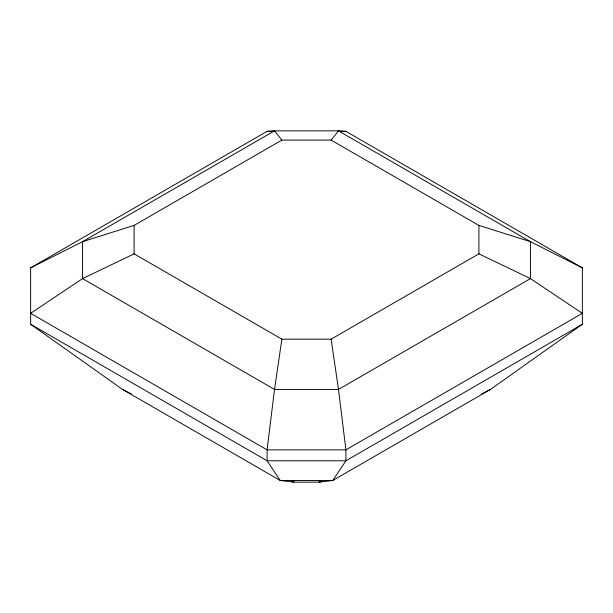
<?xml version="1.0" encoding="UTF-8"?>
<svg xmlns="http://www.w3.org/2000/svg" width="613" height="613" viewBox="0 0 613 613"><rect width="100%" height="100%" fill="white"/><g stroke="black" fill="none" stroke-linecap="round" stroke-linejoin="round"><path stroke-width="0.92" d="M281.873 339.165L331.127 339.165L478.906 253.851L530.444 278.608L582.35 313.343L345.908 449.85L267.092 449.85L30.65 313.343L82.556 278.608L134.094 253.851L281.873 339.165L274.509 389.431L267.092 449.85L267.092 460.777L280.225 480.477L293.366 482.155L319.634 482.155L332.775 480.477L490.4 389.47L582.35 324.262L582.35 267.843L345.908 131.335L338.491 130.845L274.509 130.845L267.092 131.335L30.65 267.843L30.65 324.262L122.6 389.47L280.225 480.477L332.775 480.477L345.908 460.777L582.35 324.262M294.186 480.876L293.366 482.155L290.899 480.73M30.65 267.843L82.556 241.668L134.094 225.408L281.873 140.093L331.127 140.093L338.491 130.845L530.444 241.668L582.35 267.843M322.101 480.73L319.634 482.155L318.814 480.876M481.366 394.105L490.4 389.47M267.092 131.335L274.478 131.335M338.522 131.335L345.908 131.335M331.127 140.093L478.906 225.408L530.444 241.668L530.444 278.608L338.491 389.431L274.509 389.431L82.556 278.608L82.556 241.668L274.509 130.845L281.873 140.093M122.6 389.47L131.634 394.105M30.65 324.262L267.092 460.777L345.908 460.777L345.908 449.85L338.491 389.431L331.127 339.165M478.906 225.408L478.906 253.851M134.094 225.408L134.094 253.851"/></g></svg>
